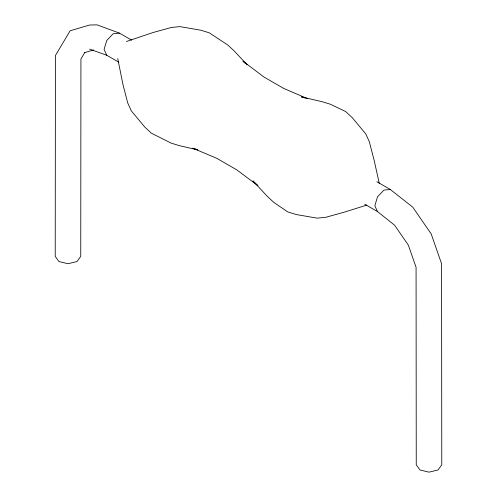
<?xml version="1.0" encoding="UTF-8"?>
<svg xmlns="http://www.w3.org/2000/svg" width="497" height="497" viewBox="0 0 497 497"><rect width="100%" height="100%" fill="white"/><g stroke="black" fill="none" stroke-linecap="round" stroke-linejoin="round"><path stroke-width="0.75" d="M84.788 52.446L80.924 59.081L80.75 256.346L77.016 261.559L67.99 263.714L58.963 261.559L55.223 256.346L55.422 55.54L70.114 30.783L89.547 25.036L97.033 24.85L119.497 33.144L131.593 40.127M126.4 41.524L153.026 32.529L171.341 27.465L179.926 26.614L200.831 30.218L209.318 32.839L227.812 45.016L234.174 50.924L247.102 64.772M366.823 205.087L344.042 212.231L325.734 217.301L317.148 218.152L296.237 214.542L287.751 211.921L273.772 202.347L267.411 196.445L252.93 180.933L257.446 185.12M84.353 52.707L93.548 49.98M119.497 33.144L113.117 33.777L106.731 40.512L104.09 49.408L106.731 55.254L118.826 62.231M390.269 189.469L383.883 190.102L377.503 196.837L374.856 205.733L377.503 211.579L394.637 225.228L408.348 245.127L416.076 267.324L416.25 464.782L419.984 469.994L429.01 472.15L438.037 469.994L441.777 464.782L441.578 263.745L431.179 233.882L412.734 207.119L390.269 189.469L376.832 181.709M197.93 149.945L179.467 145.677L171.173 143.117L151.38 133.19L144.869 127.151L131.295 110.85L127.735 102.985L122.964 84.596L117.739 58.528M305.121 98.046L301.443 96.909L322.112 101.692L330.406 104.252L345.688 111.57L352.199 117.609L365.78 133.917L369.333 141.775L374.104 160.164L379.304 183.468M197.203 149.547L192.786 148.187L216.878 158.369L236.808 169.875L257.968 185.716M89.603 49.122L106.731 55.254M307.407 98.586L283.799 88.478L263.876 76.973L243.008 61.199L245.269 63.293M364.736 204.205L377.503 211.579"/></g></svg>
